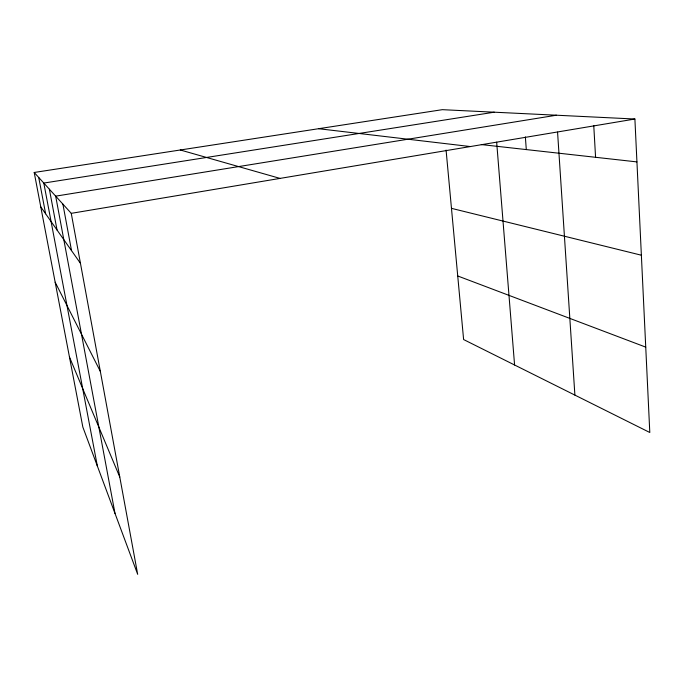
<?xml version="1.0" encoding="UTF-8"?>
<svg xmlns="http://www.w3.org/2000/svg" width="684" height="684" viewBox="0 0 684 684"><rect width="100%" height="100%" fill="white"/><g stroke="black" fill="none" stroke-linecap="round" stroke-linejoin="round"><path stroke-width="1.03" d="M634.897 119.025L442.334 109.671L34.2 172.471L71.256 213.34L634.897 119.025L649.8 432.493L463.615 339.546L446.079 150.087M556.451 115.211L55.678 196.154L114.998 513.428M494.25 112.193L43.802 183.064L97.35 466.035M481.297 144.572L636.932 161.903M318.607 128.712L470.344 146.556M451.474 208.346L641.37 255.209M180.311 149.993L280.038 178.404M457.733 275.977L645.739 347.121M40.775 206.884L80.455 263.331M55.165 282.21L100.351 371.438M69.46 357.022L119.777 477.03M34.2 172.471L82.841 427.072L137.681 574.329L71.256 213.34M38.723 177.464L45.631 213.793M49.368 189.194L57.046 230.038M62.902 204.131L71.538 250.643M496.661 142.178L514.582 364.991M525.363 136.885L526.295 149.582M557.563 132.106L574.893 395.096M593.755 125.488L595.576 157.294"/></g></svg>
